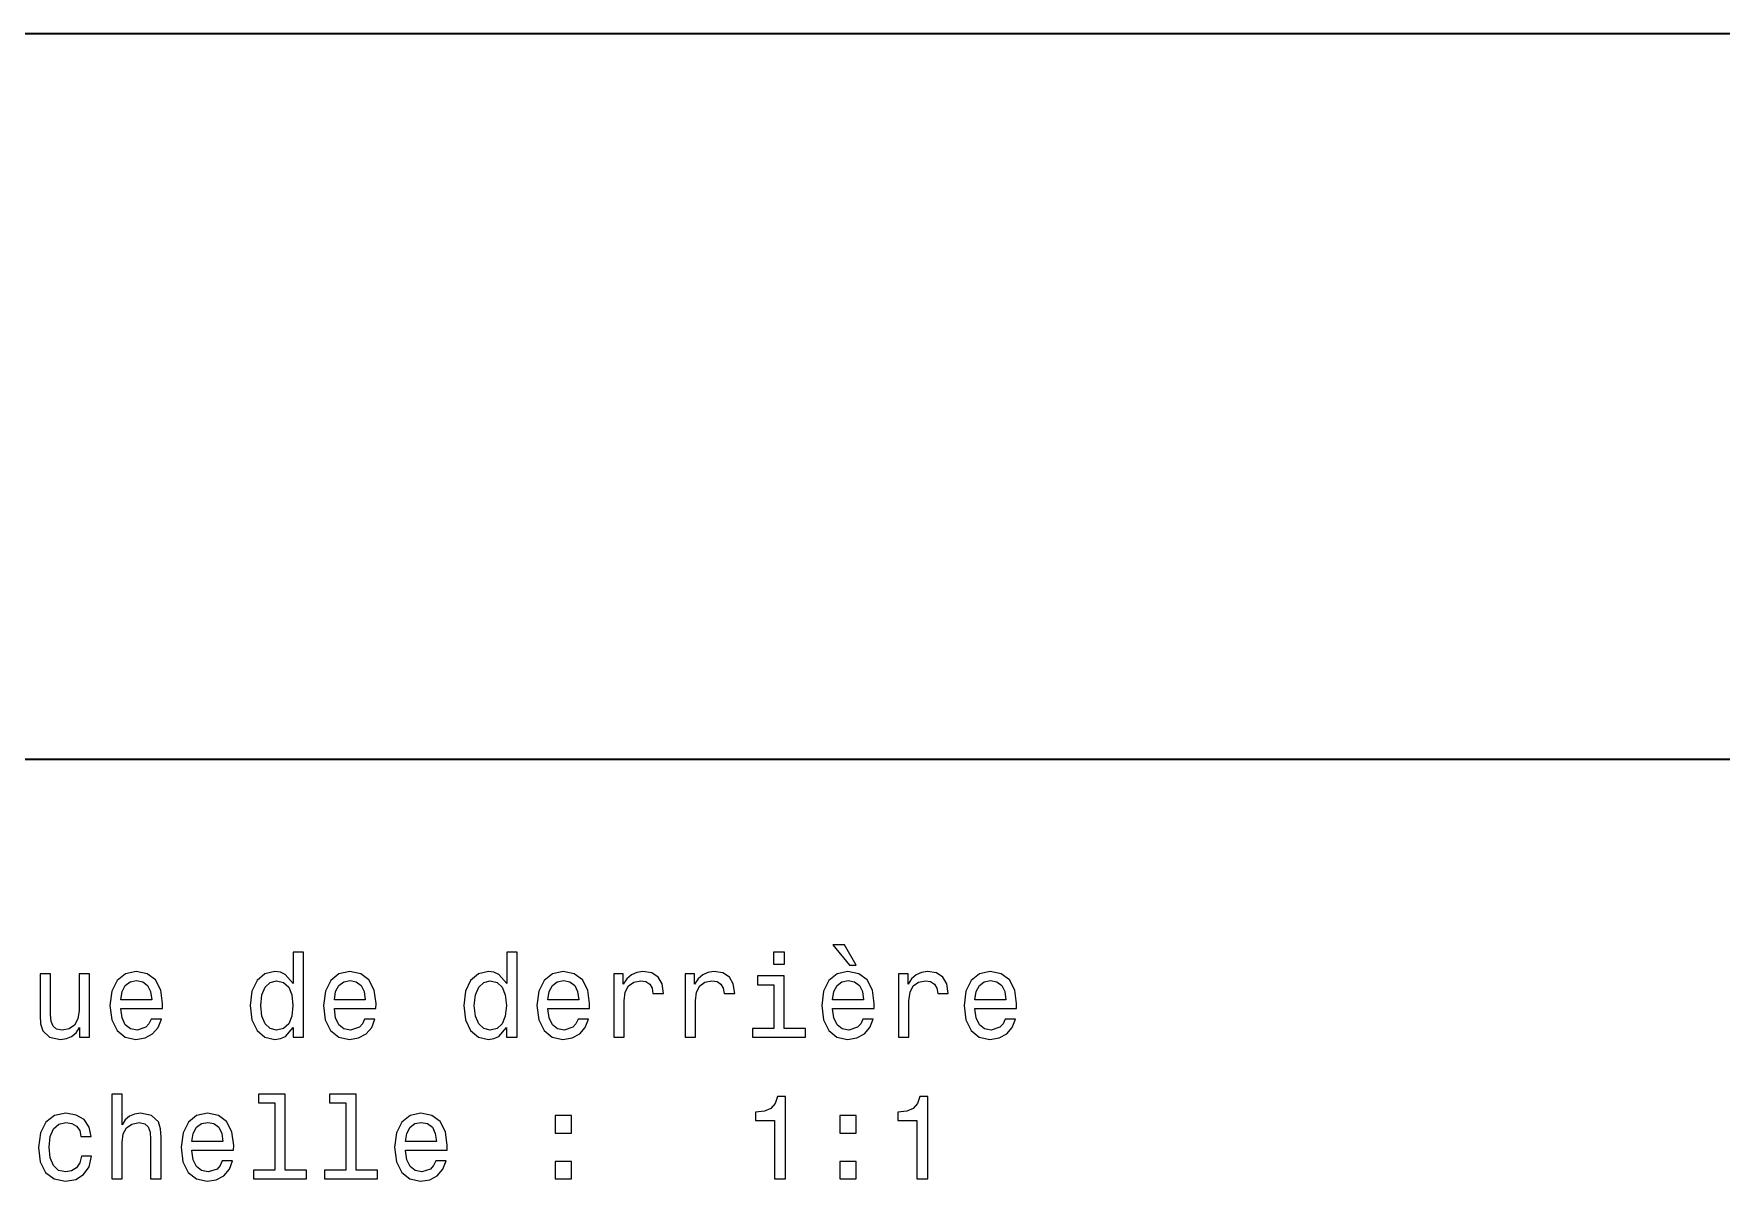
# Model space of a CAD drawing. Extents: x 218 to 1434, y 54 to 743.
# Drawn here: x 1290.4 to 1362.4, y 387 to 436 of the extents above; entities that cross this region are included whole.
import ezdxf

# ---------------------------------------------------------------- set-up
doc = ezdxf.new("R2010")
doc.units = 0

msp = doc.modelspace()

# ---------------------------------------------------------------- linework, layer by layer
at = {"color": 7, "lineweight": 35}
for p, q in [((1429.392, 435.97), (1145.023, 435.97)), ((1429.392, 435.97), (1145.023, 435.97)), ((1145.023, 405.03), (1429.392, 405.03))]:
    msp.add_line(p, q, dxfattribs=at)
at = {"color": 7, "lineweight": 13}
for points in [[(1301.49, 393.592), (1301.49, 393.174), (1301.934, 393.174), (1301.934, 396.795), (1301.495, 396.795), (1301.495, 395.468), (1301.157, 395.852), (1300.95, 395.942), (1300.713, 395.978), (1300.285, 395.877), (1299.952, 395.594), (1299.735, 395.141), (1299.659, 394.53), (1299.735, 393.92), (1299.952, 393.461), (1300.285, 393.174), (1300.713, 393.078), (1300.95, 393.113), (1301.162, 393.204)], [(1310.598, 393.592), (1310.598, 393.174), (1311.042, 393.174), (1311.042, 396.795), (1310.603, 396.795), (1310.603, 395.468), (1310.265, 395.852), (1310.058, 395.942), (1309.822, 395.978), (1309.393, 395.877), (1309.06, 395.594), (1308.843, 395.141), (1308.767, 394.53), (1308.843, 393.92), (1309.06, 393.461), (1309.393, 393.174), (1309.822, 393.078), (1310.058, 393.113), (1310.27, 393.204)], [(1322.45, 396.795), (1321.981, 396.795), (1321.981, 396.29), (1322.45, 396.29)], [(1325.516, 396.25), (1325.012, 397.107), (1324.517, 397.107), (1325.219, 396.25)], [(1294.142, 394.399), (1295.917, 394.399), (1295.922, 394.606), (1295.842, 395.186), (1295.62, 395.62), (1295.267, 395.882), (1294.798, 395.978), (1294.339, 395.877), (1293.986, 395.594), (1293.759, 395.136), (1293.678, 394.53), (1293.754, 393.91), (1293.981, 393.456), (1294.329, 393.174), (1294.783, 393.078), (1295.176, 393.143), (1295.499, 393.315), (1295.736, 393.587), (1295.872, 393.95), (1295.433, 393.95), (1295.342, 393.749), (1295.211, 393.597), (1294.838, 393.476), (1294.551, 393.532), (1294.334, 393.708), (1294.193, 393.996), (1294.142, 394.384)], [(1303.25, 394.399), (1305.025, 394.399), (1305.03, 394.606), (1304.95, 395.186), (1304.728, 395.62), (1304.375, 395.882), (1303.906, 395.978), (1303.447, 395.877), (1303.094, 395.594), (1302.867, 395.136), (1302.786, 394.53), (1302.862, 393.91), (1303.089, 393.456), (1303.437, 393.174), (1303.891, 393.078), (1304.284, 393.143), (1304.607, 393.315), (1304.844, 393.587), (1304.98, 393.95), (1304.541, 393.95), (1304.45, 393.749), (1304.319, 393.597), (1303.946, 393.476), (1303.659, 393.532), (1303.442, 393.708), (1303.301, 393.996), (1303.25, 394.384)], [(1312.358, 394.399), (1314.133, 394.399), (1314.138, 394.606), (1314.058, 395.186), (1313.836, 395.62), (1313.483, 395.882), (1313.014, 395.978), (1312.555, 395.877), (1312.202, 395.594), (1311.975, 395.136), (1311.894, 394.53), (1311.97, 393.91), (1312.197, 393.456), (1312.545, 393.174), (1312.999, 393.078), (1313.392, 393.143), (1313.715, 393.315), (1313.952, 393.587), (1314.088, 393.95), (1313.649, 393.95), (1313.558, 393.749), (1313.427, 393.597), (1313.054, 393.476), (1312.767, 393.532), (1312.55, 393.708), (1312.409, 393.996), (1312.358, 394.384)], [(1315.172, 393.174), (1315.616, 393.174), (1315.616, 394.722), (1315.661, 395.095), (1315.798, 395.362), (1316.02, 395.524), (1316.317, 395.579), (1316.539, 395.544), (1316.705, 395.443), (1316.806, 395.272), (1316.842, 395.04), (1317.291, 395.04), (1317.23, 395.448), (1317.064, 395.741), (1316.786, 395.917), (1316.408, 395.978), (1316.151, 395.937), (1315.929, 395.837), (1315.732, 395.665), (1315.576, 395.433), (1315.576, 395.882), (1315.172, 395.882)], [(1318.208, 393.174), (1318.652, 393.174), (1318.652, 394.722), (1318.698, 395.095), (1318.834, 395.362), (1319.056, 395.524), (1319.353, 395.579), (1319.575, 395.544), (1319.741, 395.443), (1319.842, 395.272), (1319.878, 395.04), (1320.327, 395.04), (1320.266, 395.448), (1320.1, 395.741), (1319.822, 395.917), (1319.444, 395.978), (1319.187, 395.937), (1318.965, 395.837), (1318.768, 395.665), (1318.612, 395.433), (1318.612, 395.882), (1318.208, 395.882)], [(1324.502, 394.399), (1326.277, 394.399), (1326.283, 394.606), (1326.202, 395.186), (1325.98, 395.62), (1325.627, 395.882), (1325.158, 395.978), (1324.699, 395.877), (1324.346, 395.594), (1324.119, 395.136), (1324.038, 394.53), (1324.114, 393.91), (1324.341, 393.456), (1324.689, 393.174), (1325.143, 393.078), (1325.536, 393.143), (1325.859, 393.315), (1326.096, 393.587), (1326.232, 393.95), (1325.793, 393.95), (1325.703, 393.749), (1325.572, 393.597), (1325.198, 393.476), (1324.911, 393.532), (1324.694, 393.708), (1324.553, 393.996), (1324.502, 394.384)], [(1327.316, 393.174), (1327.76, 393.174), (1327.76, 394.722), (1327.806, 395.095), (1327.942, 395.362), (1328.164, 395.524), (1328.461, 395.579), (1328.683, 395.544), (1328.85, 395.443), (1328.95, 395.272), (1328.986, 395.04), (1329.435, 395.04), (1329.374, 395.448), (1329.208, 395.741), (1328.93, 395.917), (1328.552, 395.978), (1328.295, 395.937), (1328.073, 395.837), (1327.876, 395.665), (1327.72, 395.433), (1327.72, 395.882), (1327.316, 395.882)], [(1330.574, 394.399), (1332.35, 394.399), (1332.355, 394.606), (1332.274, 395.186), (1332.052, 395.62), (1331.699, 395.882), (1331.23, 395.978), (1330.771, 395.877), (1330.418, 395.594), (1330.191, 395.136), (1330.11, 394.53), (1330.186, 393.91), (1330.413, 393.456), (1330.761, 393.174), (1331.215, 393.078), (1331.608, 393.143), (1331.931, 393.315), (1332.168, 393.587), (1332.304, 393.95), (1331.865, 393.95), (1331.775, 393.749), (1331.644, 393.597), (1331.27, 393.476), (1330.983, 393.532), (1330.766, 393.708), (1330.625, 393.996), (1330.574, 394.384)], [(1292.806, 395.882), (1292.362, 395.882), (1292.362, 394.319), (1292.311, 393.955), (1292.165, 393.693), (1291.938, 393.532), (1291.641, 393.481), (1291.404, 393.522), (1291.252, 393.643), (1291.167, 393.849), (1291.146, 394.142), (1291.146, 395.882), (1290.703, 395.882), (1290.703, 394.102), (1290.718, 393.744), (1290.814, 393.446), (1291.106, 393.174), (1291.575, 393.078), (1291.827, 393.113), (1292.044, 393.204), (1292.231, 393.36), (1292.382, 393.587), (1292.382, 393.174), (1292.806, 393.174)], [(1294.142, 394.772), (1294.198, 395.12), (1294.334, 395.378), (1294.541, 395.534), (1294.813, 395.589), (1295.08, 395.534), (1295.287, 395.378), (1295.413, 395.12), (1295.458, 394.772)], [(1300.789, 395.579), (1301.082, 395.509), (1301.303, 395.312), (1301.435, 394.984), (1301.485, 394.53), (1301.435, 394.071), (1301.303, 393.744), (1301.082, 393.542), (1300.789, 393.476), (1300.512, 393.542), (1300.3, 393.744), (1300.159, 394.076), (1300.113, 394.53), (1300.159, 394.979), (1300.3, 395.307), (1300.512, 395.509)], [(1303.25, 394.772), (1303.306, 395.12), (1303.442, 395.378), (1303.649, 395.534), (1303.921, 395.589), (1304.188, 395.534), (1304.395, 395.378), (1304.521, 395.12), (1304.566, 394.772)], [(1309.897, 395.579), (1310.19, 395.509), (1310.411, 395.312), (1310.543, 394.984), (1310.593, 394.53), (1310.543, 394.071), (1310.411, 393.744), (1310.19, 393.542), (1309.897, 393.476), (1309.62, 393.542), (1309.408, 393.744), (1309.267, 394.076), (1309.221, 394.53), (1309.267, 394.979), (1309.408, 395.307), (1309.62, 395.509)], [(1312.358, 394.772), (1312.414, 395.12), (1312.55, 395.378), (1312.757, 395.534), (1313.029, 395.589), (1313.296, 395.534), (1313.503, 395.378), (1313.629, 395.12), (1313.675, 394.772)], [(1322.435, 393.547), (1322.435, 395.791), (1321.295, 395.791), (1321.295, 395.413), (1321.991, 395.413), (1321.991, 393.547), (1321.083, 393.547), (1321.083, 393.174), (1323.352, 393.174), (1323.352, 393.547)], [(1324.502, 394.772), (1324.558, 395.12), (1324.694, 395.378), (1324.901, 395.534), (1325.173, 395.589), (1325.44, 395.534), (1325.647, 395.378), (1325.773, 395.12), (1325.819, 394.772)], [(1330.574, 394.772), (1330.63, 395.12), (1330.766, 395.378), (1330.973, 395.534), (1331.245, 395.589), (1331.512, 395.534), (1331.719, 395.378), (1331.845, 395.12), (1331.891, 394.772)], [(1293.754, 387.127), (1294.198, 387.127), (1294.198, 388.69), (1294.243, 389.048), (1294.389, 389.311), (1294.616, 389.472), (1294.919, 389.532), (1295.161, 389.482), (1295.312, 389.346), (1295.388, 389.119), (1295.413, 388.816), (1295.413, 387.127), (1295.857, 387.127), (1295.857, 388.907), (1295.837, 389.265), (1295.746, 389.563), (1295.448, 389.835), (1294.984, 389.931), (1294.732, 389.896), (1294.515, 389.8), (1294.334, 389.648), (1294.198, 389.442), (1294.198, 390.748), (1293.754, 390.748)], [(1300.708, 390.375), (1300.708, 387.5), (1299.796, 387.5), (1299.796, 387.127), (1302.06, 387.127), (1302.06, 387.5), (1301.152, 387.5), (1301.152, 390.748), (1300.012, 390.748), (1300.012, 390.375)], [(1303.744, 390.375), (1303.744, 387.5), (1302.832, 387.5), (1302.832, 387.127), (1305.096, 387.127), (1305.096, 387.5), (1304.188, 387.5), (1304.188, 390.748), (1303.048, 390.748), (1303.048, 390.375)], [(1322.031, 387.127), (1322.49, 387.127), (1322.49, 390.652), (1322.147, 390.652), (1322.056, 390.344), (1321.875, 390.138), (1321.597, 390.017), (1321.214, 389.976), (1321.214, 389.618), (1322.031, 389.618)], [(1328.103, 387.127), (1328.562, 387.127), (1328.562, 390.652), (1328.219, 390.652), (1328.128, 390.344), (1327.947, 390.138), (1327.669, 390.017), (1327.286, 389.976), (1327.286, 389.618), (1328.103, 389.618)], [(1292.443, 388.937), (1292.881, 388.937), (1292.791, 389.341), (1292.574, 389.659), (1292.236, 389.855), (1291.797, 389.931), (1291.313, 389.83), (1290.945, 389.548), (1290.713, 389.089), (1290.632, 388.473), (1290.708, 387.863), (1290.935, 387.409), (1291.293, 387.127), (1291.782, 387.031), (1292.216, 387.107), (1292.553, 387.319), (1292.785, 387.651), (1292.886, 388.095), (1292.463, 388.095), (1292.387, 387.813), (1292.246, 387.601), (1292.044, 387.47), (1291.797, 387.429), (1291.489, 387.495), (1291.267, 387.697), (1291.131, 388.025), (1291.086, 388.489), (1291.131, 388.942), (1291.272, 389.27), (1291.499, 389.472), (1291.797, 389.543), (1292.059, 389.497), (1292.256, 389.381), (1292.387, 389.19)], [(1297.178, 388.352), (1298.953, 388.352), (1298.958, 388.559), (1298.878, 389.139), (1298.656, 389.573), (1298.303, 389.835), (1297.834, 389.931), (1297.375, 389.83), (1297.022, 389.548), (1296.795, 389.089), (1296.714, 388.483), (1296.79, 387.863), (1297.017, 387.409), (1297.365, 387.127), (1297.819, 387.031), (1298.212, 387.097), (1298.535, 387.268), (1298.772, 387.54), (1298.908, 387.904), (1298.469, 387.904), (1298.378, 387.702), (1298.247, 387.551), (1297.874, 387.429), (1297.587, 387.485), (1297.37, 387.661), (1297.229, 387.949), (1297.178, 388.337)], [(1297.178, 388.726), (1297.234, 389.074), (1297.37, 389.331), (1297.577, 389.487), (1297.849, 389.543), (1298.116, 389.487), (1298.323, 389.331), (1298.449, 389.074), (1298.494, 388.726)], [(1306.286, 388.352), (1308.061, 388.352), (1308.066, 388.559), (1307.986, 389.139), (1307.764, 389.573), (1307.411, 389.835), (1306.942, 389.931), (1306.483, 389.83), (1306.13, 389.548), (1305.903, 389.089), (1305.822, 388.483), (1305.898, 387.863), (1306.125, 387.409), (1306.473, 387.127), (1306.927, 387.031), (1307.32, 387.097), (1307.643, 387.268), (1307.88, 387.54), (1308.016, 387.904), (1307.577, 387.904), (1307.486, 387.702), (1307.355, 387.551), (1306.982, 387.429), (1306.695, 387.485), (1306.478, 387.661), (1306.337, 387.949), (1306.286, 388.337)], [(1306.286, 388.726), (1306.342, 389.074), (1306.478, 389.331), (1306.685, 389.487), (1306.957, 389.543), (1307.224, 389.487), (1307.431, 389.331), (1307.557, 389.074), (1307.602, 388.726)], [(1312.666, 389.084), (1313.362, 389.084), (1313.362, 389.835), (1312.666, 389.835)], [(1324.81, 389.084), (1325.506, 389.084), (1325.506, 389.835), (1324.81, 389.835)], [(1312.666, 387.127), (1313.362, 387.127), (1313.362, 387.878), (1312.666, 387.878)], [(1324.81, 387.127), (1325.506, 387.127), (1325.506, 387.878), (1324.81, 387.878)]]:
    msp.add_lwpolyline(points, close=True, dxfattribs=at)

doc.saveas('drawing.dxf')
